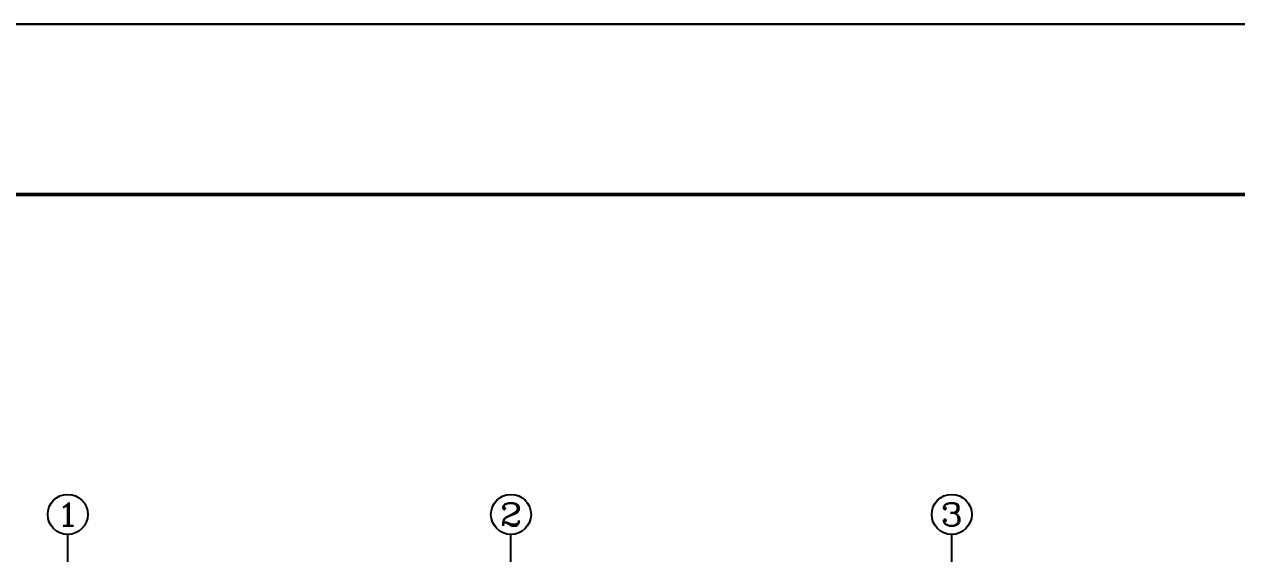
# Model space of a CAD drawing. Header units: millimetres. Extents: x 36114 to 137034, y 22418 to 93776.
# Drawn here: x 58442 to 82653, y 83205 to 93776 of the extents above; entities that cross this region are included whole.
import ezdxf
from ezdxf.enums import TextEntityAlignment as Align

# ---------------------------------------------------------------- set-up
doc = ezdxf.new("R2010")
doc.units = ezdxf.units.MM
doc.layers.add('\\M+5BDA8-\\M+5D6E1-\\M+5B1EA\\M+5D7A2', color=3, linetype='Continuous')
doc.layers.add('AXIS_TEXT', color=7, linetype='Continuous')
doc.layers.add('\\M+5D7DC\\M+5C4DA\\M+5BFF2\\M+5CFDF', color=7, linetype='Continuous', lineweight=50)
doc.layers.add('\\M+5D7DC\\M+5CDE2\\M+5BFF2\\M+5CFDF', color=7, linetype='Continuous', lineweight=30)
doc.styles.add('A-AXIS-LABEL', font='COMPLEX', dxfattribs={"bigfont": 'GBCBIG'})
doc.styles.add('COMPLEX', font='COMPLEX')

# ---------------------------------------------------------------- blocks, each defined once
blk = doc.blocks.new('_AXISO')
blk.add_circle((0, 0), 0.5)
at = {"layer": 'AXIS_TEXT', "style": 'COMPLEX'}
blk.add_attdef('A', text='', height=0.56, dxfattribs=at).set_placement((-0.25, -0.28), (0.25, -0.28), align=Align.FIT)
blk = doc.blocks.new('frame')
at = {"layer": '\\M+5D7DC\\M+5C4DA\\M+5BFF2\\M+5CFDF'}
blk.add_line((3270.385, 2734.389), (3547.385, 2734.389), dxfattribs=at)
at = {"layer": '\\M+5D7DC\\M+5CDE2\\M+5BFF2\\M+5CFDF'}
blk.add_line((3260.385, 2744.389), (3557.385, 2744.389), dxfattribs=at)

msp = doc.modelspace()

# ---------------------------------------------------------------- linework, layer by layer
at = {"layer": '\\M+5BDA8-\\M+5D6E1-\\M+5B1EA\\M+5D7A2'}
for p, q in [((59311.1, 79590.2), (59311.1, 83590.2)), ((68161.1, 79590.2), (68161.1, 83590.2)), ((76961.2, 79590.2), (76961.2, 83590.2))]:
    msp.add_line(p, q, dxfattribs=at)

# ---------------------------------------------------------------- block references
ref = msp.add_blockref('_AXISO', (59311.1, 83990.2), dxfattribs=dict(at, xscale=800, yscale=800, zscale=800))
ref.add_attrib('A', '1', dxfattribs={"layer": 'AXIS_TEXT', "height": 452.5, "style": 'A-AXIS-LABEL', "width": 2.333333}).set_placement((59084.9, 83763.9), (59537.4, 83763.9), align=Align.FIT)
ref = msp.add_blockref('_AXISO', (68161.1, 83990.2), dxfattribs=dict(at, xscale=800, yscale=800, zscale=800))
ref.add_attrib('A', '2', dxfattribs={"layer": 'AXIS_TEXT', "height": 452.5, "style": 'A-AXIS-LABEL', "width": 1.5}).set_placement((67934.8, 83763.9), (68387.4, 83763.9), align=Align.FIT)
ref = msp.add_blockref('_AXISO', (76961.2, 83990.2), dxfattribs=dict(at, xscale=800, yscale=800, zscale=800))
ref.add_attrib('A', '3', dxfattribs={"layer": 'AXIS_TEXT', "height": 452.5, "style": 'A-AXIS-LABEL', "width": 1.5}).set_placement((76735, 83763.9), (77187.5, 83763.9), align=Align.FIT)
at = {"layer": '\\M+5D7DC\\M+5C4DA\\M+5BFF2\\M+5CFDF', "xscale": 339.7979797979797, "yscale": 339.7979797979797, "zscale": 339.7979797979797}
msp.add_blockref('frame', (-1071758, -838762), dxfattribs=at)

doc.saveas('drawing.dxf')
